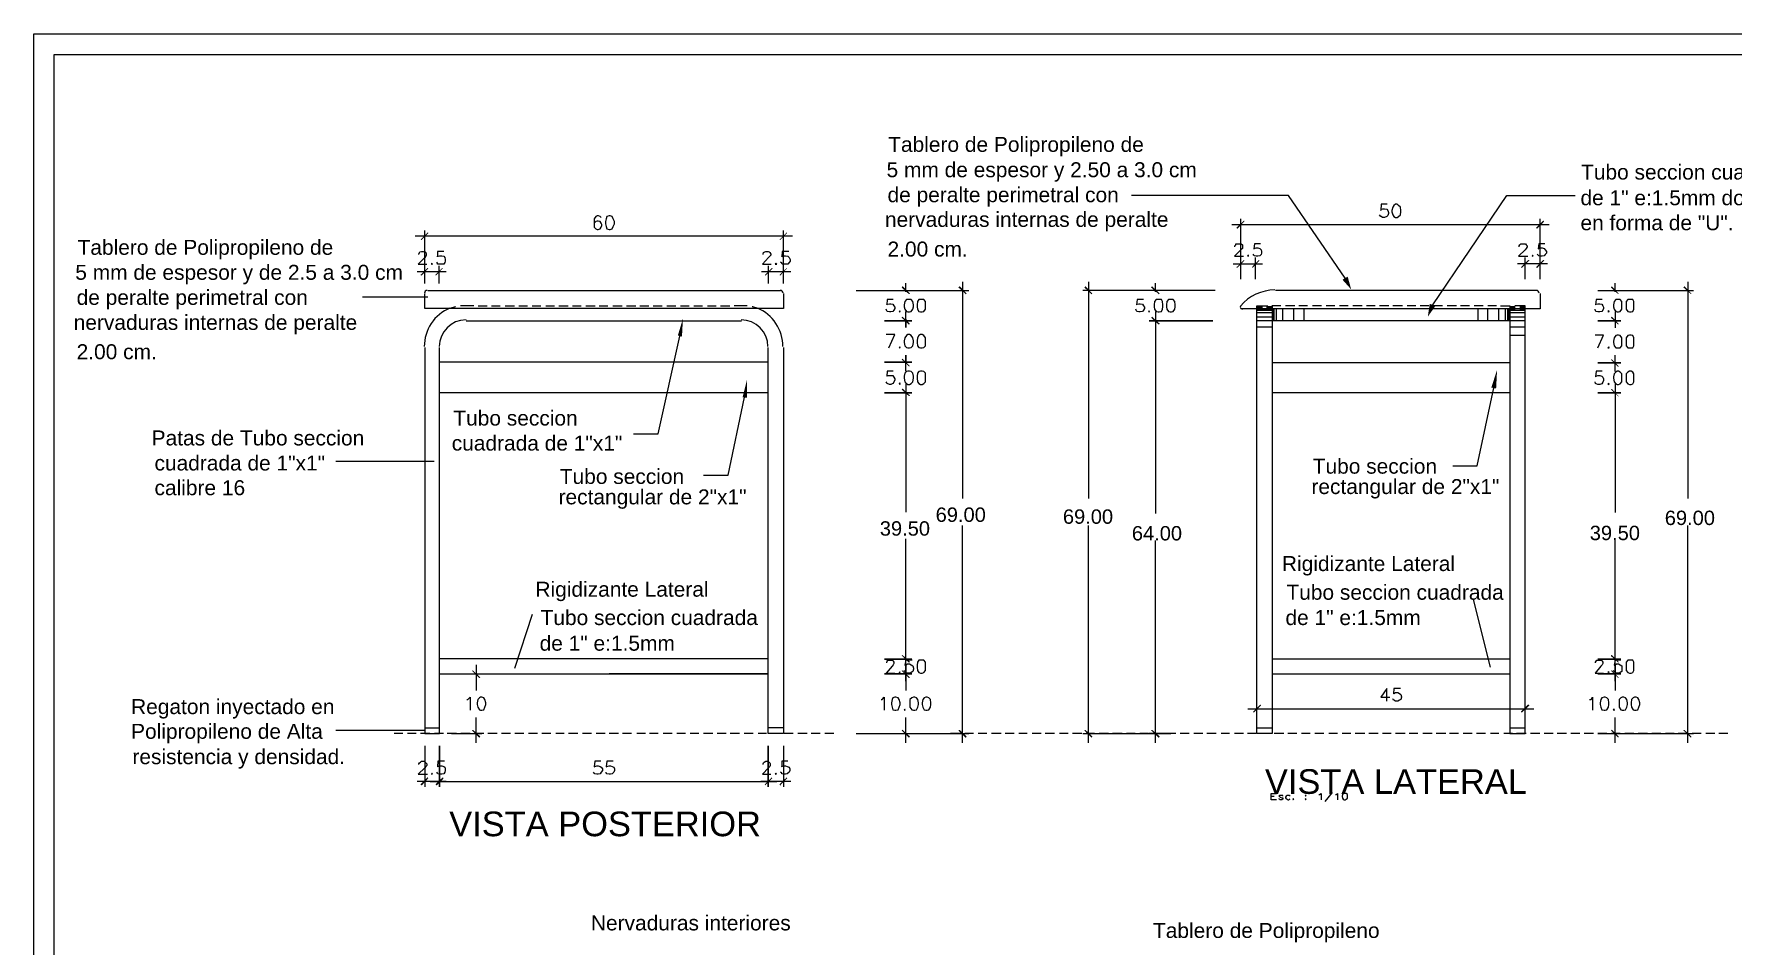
# Model space of a CAD drawing. Header units: inches. Extents: x -0.03 to 5.28, y 0.2 to 3.61.
# Drawn here: x -0.034 to 2.801, y 2.095 to 3.615 of the extents above; entities that cross this region are included whole.
import ezdxf

# ---------------------------------------------------------------- set-up
doc = ezdxf.new("R2010")
doc.units = ezdxf.units.IN
doc.header["$MEASUREMENT"] = 0
for name, color, linetype in [('PDF_PDF2_PDF4_PDF10_0', 7, 'Continuous'), ('PDF_PDF2_PDF4_PDF10_COTAS', 7, 'Continuous'), ('PDF_PDF2_PDF4_PDF10_COTAS-01', 7, 'Continuous'), ('PDF_PDF2_PDF4_PDF10_TEXTO', 7, 'Continuous'), ('PDF_Texto', 7, 'Continuous')]:
    doc.layers.add(name, color=color, linetype=linetype)
doc.styles.add('PDF Arial', font='arial.ttf')

msp = doc.modelspace()

# ---------------------------------------------------------------- linework, layer by layer
msp.add_lwpolyline([(5.281, 0.2), (-0.0337, 0.2), (-0.0337, 3.6149), (5.281, 3.6149)], close=True)
at = {"layer": 'PDF_PDF2_PDF4_PDF10_0', "lineweight": 13}
for points in [[(2.1547, 3.2075), (2.0605, 3.3455), (1.7983, 3.3455)], [(2.3014, 3.163), (2.4245, 3.3455), (2.5385, 3.3455)], [(1.9679, 3.2315), (1.9808, 3.2315), (2.0049, 3.2315), (2.0166, 3.2315)], [(1.9808, 3.2058), (1.9808, 3.2417)], [(2.0049, 3.2058), (2.0049, 3.2417)], [(2.4924, 3.2315), (2.4801, 3.2315), (2.4555, 3.2315), (2.4427, 3.2315)], [(2.4555, 3.2058), (2.4555, 3.2417)], [(2.4801, 3.2058), (2.4801, 3.2417)], [(0.6058, 3.2187), (0.6187, 3.2187), (0.6428, 3.2187), (0.6545, 3.2187)], [(0.6187, 3.1984), (0.6187, 3.2283)], [(0.6428, 3.1984), (0.6428, 3.2283)], [(1.1807, 3.2187), (1.1924, 3.2187), (1.2176, 3.2187), (1.2294, 3.2187)], [(1.1924, 3.1984), (1.1924, 3.2283)], [(1.2176, 3.1984), (1.2176, 3.2283)], [(0.6235, 3.1759), (0.5288, 3.1759), (0.5149, 3.1759)], [(1.3385, 3.1871), (1.5269, 3.1871)], [(1.3862, 3.1871), (1.4317, 3.1871)], [(1.4215, 3.1844), (1.4215, 3.1871), (1.4215, 3.1989)], [(1.5162, 3.2016), (1.5162, 2.8398)], [(1.8636, 3.1871), (1.7169, 3.1871)], [(1.7266, 3.2016), (1.7266, 2.8398)], [(1.938, 3.1871), (1.8277, 3.1871)], [(1.8384, 3.1844), (1.8384, 3.1871), (1.8384, 3.1989)], [(2.5765, 3.1871), (2.615, 3.1871)], [(2.5834, 3.1871), (2.7365, 3.1871)], [(2.6054, 3.1844), (2.6054, 3.1871), (2.6054, 3.1989)], [(2.7268, 3.2016), (2.7268, 2.8398)], [(1.4215, 3.1389), (1.4215, 3.1363), (1.4215, 3.125), (1.4215, 3.1518)], [(1.8384, 3.1518), (1.8384, 2.8146)], [(2.6054, 3.1518), (2.6054, 3.1245)], [(1.4317, 3.1363), (1.3862, 3.1363), (1.4317, 3.1363)], [(1.8277, 3.1363), (1.9337, 3.1363), (1.8277, 3.1363)], [(1.8384, 3.1389), (1.8384, 3.1363), (1.8384, 3.125)], [(2.615, 3.1363), (2.5765, 3.1363), (2.615, 3.1363)], [(2.6054, 3.1389), (2.6054, 3.1363), (2.6054, 3.125)], [(0.9671, 2.9479), (1.0083, 2.9479), (1.0442, 3.1106)], [(1.4317, 3.0672), (1.3862, 3.0672), (1.4317, 3.0672)], [(1.4215, 3.0522), (1.4215, 3.079), (1.4215, 3.0672), (1.4215, 3.0646)], [(2.615, 3.0662), (2.5765, 3.0662), (2.615, 3.0662)], [(2.6054, 3.0517), (2.6054, 3.079)], [(2.6054, 3.0646), (2.6054, 3.0662), (2.6054, 3.0785)], [(1.0838, 2.8788), (1.125, 2.8788), (1.1523, 3.0089)], [(1.4317, 3.0164), (1.3862, 3.0164), (1.4317, 3.0164)], [(1.4215, 3.0319), (1.4215, 2.8168)], [(1.4215, 3.0185), (1.4215, 3.0164), (1.4215, 3.0051)], [(2.3345, 2.8944), (2.3752, 2.8944), (2.403, 3.0244)], [(2.615, 3.0164), (2.5765, 3.0164), (2.615, 3.0164)], [(2.6054, 3.0314), (2.6054, 2.8162)], [(2.6054, 3.0185), (2.6054, 3.0164), (2.6054, 3.0046)], [(0.6342, 2.9013), (0.5416, 2.9013), (0.4699, 2.9013)], [(1.5162, 2.4319), (1.5162, 2.7948)], [(1.7266, 2.4319), (1.7266, 2.7948)], [(2.7268, 2.4319), (2.7268, 2.7948)], [(1.4215, 2.5567), (1.4215, 2.7723)], [(1.8384, 2.4319), (1.8384, 2.7697)], [(2.6054, 2.5567), (2.6054, 2.7713)], [(2.3972, 2.5583), (2.3688, 2.6712)], [(0.7691, 2.5567), (0.7985, 2.6466)], [(1.4215, 2.5352), (1.4215, 2.547), (1.4215, 2.5716), (1.4215, 2.5839)], [(2.6054, 2.5352), (2.6054, 2.547), (2.6054, 2.5716), (2.6054, 2.5839)], [(0.7043, 2.5625), (0.7043, 2.5197)], [(1.4317, 2.5716), (1.3862, 2.5716), (1.4317, 2.5716)], [(1.4215, 2.5625), (1.4215, 2.5197)], [(2.615, 2.5716), (2.5765, 2.5716), (2.615, 2.5716)], [(2.6054, 2.5625), (2.6054, 2.5197)], [(0.6631, 2.547), (0.714, 2.547)], [(1.4317, 2.547), (1.3862, 2.547), (1.4317, 2.547)], [(2.615, 2.547), (2.5765, 2.547), (2.615, 2.547)], [(2.0075, 2.4673), (2.0075, 2.4999)], [(2.4555, 2.4887), (2.4555, 2.4999)], [(0.7043, 2.4319), (0.7043, 2.4742)], [(1.4215, 2.4319), (1.4215, 2.4742)], [(1.9925, 2.4887), (2.4699, 2.4887)], [(2.6054, 2.4319), (2.6054, 2.4742)], [(0.6187, 2.4528), (0.5218, 2.4528), (0.4704, 2.4528)], [(0.6631, 2.4475), (0.714, 2.4475)], [(1.3385, 2.4475), (1.5269, 2.4475)], [(1.3862, 2.4475), (1.4317, 2.4475)], [(1.7169, 2.4475), (1.8636, 2.4475), (1.8277, 2.4475)], [(2.5765, 2.4475), (2.615, 2.4475)], [(2.5834, 2.4475), (2.7365, 2.4475)]]:
    msp.add_lwpolyline(points, dxfattribs=at)
at = {"layer": 'PDF_PDF2_PDF4_PDF10_0', "lineweight": 18}
for points in [[(1.9706, 3.2599), (1.9706, 3.2615), (1.9722, 3.2631), (1.9722, 3.2647), (1.9754, 3.2647), (1.9797, 3.2647), (1.9813, 3.2647), (1.9835, 3.2631), (1.9835, 3.2615), (1.9835, 3.2599), (1.9835, 3.2572), (1.9808, 3.2546), (1.9701, 3.2444), (1.9851, 3.2444)], [(2.0134, 3.2647), (2.0033, 3.2647), (2.0022, 3.2562), (2.0033, 3.2572), (2.0065, 3.2583), (2.0091, 3.2583), (2.0124, 3.2572), (2.0145, 3.2546), (2.015, 3.2519), (2.015, 3.2492), (2.0145, 3.2471), (2.0124, 3.2449), (2.0091, 3.2444), (2.0065, 3.2444), (2.0033, 3.2449), (2.0022, 3.246), (2.0011, 3.2476)], [(2.4453, 3.2599), (2.4453, 3.2615), (2.4464, 3.2631), (2.448, 3.2647), (2.4496, 3.2647), (2.4544, 3.2647), (2.456, 3.2647), (2.4571, 3.2631), (2.4587, 3.2615), (2.4587, 3.2599), (2.4571, 3.2572), (2.4555, 3.2546), (2.4443, 3.2444), (2.4598, 3.2444)], [(2.4881, 3.2647), (2.478, 3.2647), (2.4769, 3.2562), (2.478, 3.2572), (2.4801, 3.2583), (2.4839, 3.2583), (2.4871, 3.2572), (2.4887, 3.2546), (2.4908, 3.2519), (2.4908, 3.2492), (2.4887, 3.2471), (2.4871, 3.2449), (2.4839, 3.2444), (2.4801, 3.2444), (2.478, 3.2449), (2.4769, 3.246), (2.4753, 3.2476)], [(0.6085, 3.2471), (0.6085, 3.2476), (0.6096, 3.2503), (0.6101, 3.2513), (0.6133, 3.2519), (0.6166, 3.2519), (0.6192, 3.2513), (0.6203, 3.2503), (0.6208, 3.2476), (0.6208, 3.246), (0.6203, 3.2444), (0.6187, 3.2417), (0.6075, 3.231), (0.6219, 3.231)], [(0.6503, 3.2519), (0.6401, 3.2519), (0.6401, 3.2433), (0.6401, 3.2444), (0.6433, 3.2449), (0.6471, 3.2449), (0.6503, 3.2444), (0.6519, 3.2417), (0.6529, 3.2385), (0.6529, 3.2358), (0.6519, 3.2337), (0.6503, 3.231), (0.6471, 3.231), (0.6433, 3.231), (0.6401, 3.231), (0.6401, 3.2326), (0.6385, 3.2342)], [(1.1833, 3.2471), (1.1833, 3.2476), (1.1839, 3.2503), (1.186, 3.2513), (1.1876, 3.2519), (1.1919, 3.2519), (1.1935, 3.2513), (1.1946, 3.2503), (1.1962, 3.2476), (1.1962, 3.246), (1.1946, 3.2444), (1.1924, 3.2417), (1.1823, 3.231), (1.1967, 3.231)], [(1.2261, 3.2519), (1.2149, 3.2519), (1.2144, 3.2433), (1.2149, 3.2444), (1.2176, 3.2449), (1.2208, 3.2449), (1.2245, 3.2444), (1.2267, 3.2417), (1.2283, 3.2385), (1.2283, 3.2358), (1.2267, 3.2337), (1.2245, 3.231), (1.2208, 3.231), (1.2176, 3.231), (1.2149, 3.231), (1.2144, 3.2326), (1.2122, 3.2342)], [(1.4006, 3.1716), (1.3904, 3.1716), (1.3899, 3.163), (1.3904, 3.1641), (1.3942, 3.1646), (1.3963, 3.1646), (1.4001, 3.1641), (1.4017, 3.1614), (1.4033, 3.1588), (1.4033, 3.1571), (1.4017, 3.1539), (1.4001, 3.1518), (1.3963, 3.1513), (1.3942, 3.1513), (1.3904, 3.1518), (1.3899, 3.1529), (1.3888, 3.1555)], [(1.8181, 3.1716), (1.8079, 3.1716), (1.8063, 3.163), (1.8079, 3.1641), (1.8106, 3.1646), (1.8127, 3.1646), (1.8165, 3.1641), (1.8181, 3.1614), (1.8197, 3.1588), (1.8197, 3.1571), (1.8181, 3.1539), (1.8165, 3.1518), (1.8127, 3.1513), (1.8106, 3.1513), (1.8079, 3.1518), (1.8063, 3.1529), (1.8052, 3.1555)], [(2.5839, 3.1716), (2.5738, 3.1716), (2.5727, 3.163), (2.5738, 3.1641), (2.5765, 3.1646), (2.5797, 3.1646), (2.5834, 3.1641), (2.585, 3.1614), (2.5861, 3.1588), (2.5861, 3.1571), (2.585, 3.1539), (2.5834, 3.1518), (2.5797, 3.1513), (2.5765, 3.1513), (2.5738, 3.1518), (2.5727, 3.1529), (2.5722, 3.1555)], [(1.3931, 3.0913), (1.4033, 3.1133), (1.3888, 3.1133)], [(2.5765, 3.0913), (2.5861, 3.1122), (2.5722, 3.1122)], [(1.4006, 3.0522), (1.3904, 3.0522), (1.3899, 3.0437), (1.3904, 3.0448), (1.3942, 3.0453), (1.3963, 3.0453), (1.4001, 3.0448), (1.4017, 3.0421), (1.4033, 3.0394), (1.4033, 3.0378), (1.4017, 3.034), (1.4001, 3.0319), (1.3963, 3.0303), (1.3942, 3.0303), (1.3904, 3.0319), (1.3899, 3.033), (1.3888, 3.0346)], [(2.5839, 3.0522), (2.5738, 3.0522), (2.5727, 3.0431), (2.5738, 3.0437), (2.5765, 3.0448), (2.5797, 3.0448), (2.5834, 3.0437), (2.585, 3.0421), (2.5861, 3.0394), (2.5861, 3.0367), (2.585, 3.034), (2.5834, 3.0314), (2.5797, 3.0303), (2.5765, 3.0303), (2.5738, 3.0314), (2.5727, 3.0319), (2.5722, 3.0346)], [(1.3899, 2.5657), (1.3899, 2.5668), (1.3904, 2.5684), (1.3915, 2.57), (1.3942, 2.57), (1.3985, 2.57), (1.4001, 2.57), (1.4006, 2.5684), (1.4017, 2.5668), (1.4017, 2.5647), (1.4006, 2.5625), (1.399, 2.5599), (1.3888, 2.5486), (1.4033, 2.5486)], [(1.4322, 2.57), (1.4215, 2.57), (1.4199, 2.5615), (1.4215, 2.5625), (1.4242, 2.5641), (1.4274, 2.5641), (1.4306, 2.5625), (1.4333, 2.5604), (1.4343, 2.5567), (1.4343, 2.555), (1.4333, 2.5513), (1.4306, 2.5497), (1.4274, 2.5486), (1.4242, 2.5486), (1.4215, 2.5497), (1.4199, 2.5508), (1.4188, 2.5529)], [(2.5727, 2.5657), (2.5727, 2.5668), (2.5738, 2.5684), (2.5748, 2.57), (2.5765, 2.57), (2.5818, 2.57), (2.5834, 2.57), (2.5839, 2.5684), (2.585, 2.5668), (2.585, 2.5647), (2.5839, 2.5625), (2.5818, 2.5599), (2.5722, 2.5486), (2.5861, 2.5486)], [(2.615, 2.57), (2.6054, 2.57), (2.6037, 2.5615), (2.6054, 2.5625), (2.608, 2.5641), (2.6112, 2.5641), (2.6139, 2.5625), (2.6166, 2.5604), (2.6166, 2.5567), (2.6166, 2.555), (2.6166, 2.5513), (2.6139, 2.5497), (2.6112, 2.5486), (2.608, 2.5486), (2.6054, 2.5497), (2.6037, 2.5508), (2.6027, 2.5529)], [(2.2243, 2.5015), (2.2243, 2.5229), (2.2141, 2.5085), (2.2296, 2.5085)], [(2.2473, 2.5229), (2.2361, 2.5229), (2.2355, 2.5138), (2.2361, 2.5144), (2.2387, 2.516), (2.2425, 2.516), (2.2457, 2.5144), (2.2478, 2.5128), (2.2489, 2.509), (2.2489, 2.5085), (2.2478, 2.5047), (2.2457, 2.5031), (2.2425, 2.5015), (2.2387, 2.5015), (2.2361, 2.5031), (2.2355, 2.5031), (2.2345, 2.5058)], [(0.6888, 2.5042), (0.6904, 2.5047), (0.6942, 2.5085), (0.6942, 2.4865)], [(1.3803, 2.5042), (1.3819, 2.5047), (1.3851, 2.5085), (1.3851, 2.4865)], [(2.5625, 2.5042), (2.5652, 2.5047), (2.5679, 2.5085), (2.5679, 2.4865)]]:
    msp.add_lwpolyline(points, dxfattribs=at)
for points in [[(0.6299, 3.2326), (0.6299, 3.231), (0.6315, 3.231)], [(1.2047, 3.2326), (1.2037, 3.231), (1.2047, 3.231), (1.2063, 3.231)], [(1.9936, 3.246), (1.992, 3.2449), (1.9936, 3.2444), (1.9936, 3.2449)], [(2.4673, 3.246), (2.4667, 3.2449), (2.4673, 3.2444), (2.4689, 3.2449)], [(1.4113, 3.1529), (1.4103, 3.1518), (1.4113, 3.1513), (1.4119, 3.1518)], [(1.4247, 3.1716), (1.4226, 3.1716), (1.4199, 3.1684), (1.4188, 3.163), (1.4188, 3.1598), (1.4199, 3.1555), (1.4226, 3.1518), (1.4247, 3.1513), (1.4274, 3.1513), (1.4306, 3.1518), (1.4333, 3.1555), (1.4343, 3.1598), (1.4343, 3.163), (1.4333, 3.1684), (1.4306, 3.1716), (1.4274, 3.1716)], [(1.4461, 3.1716), (1.4434, 3.1716), (1.4408, 3.1684), (1.4402, 3.163), (1.4402, 3.1598), (1.4408, 3.1555), (1.4434, 3.1518), (1.4461, 3.1513), (1.4488, 3.1513), (1.4515, 3.1518), (1.4541, 3.1555), (1.4541, 3.1598), (1.4541, 3.163), (1.4541, 3.1684), (1.4515, 3.1716), (1.4488, 3.1716)], [(1.8277, 3.1529), (1.8266, 3.1518), (1.8277, 3.1513), (1.8282, 3.1518)], [(1.8427, 3.1716), (1.8395, 3.1716), (1.8368, 3.1684), (1.8363, 3.163), (1.8363, 3.1598), (1.8368, 3.1555), (1.8395, 3.1518), (1.8427, 3.1513), (1.8443, 3.1513), (1.848, 3.1518), (1.8497, 3.1555), (1.8507, 3.1598), (1.8507, 3.163), (1.8497, 3.1684), (1.848, 3.1716), (1.8443, 3.1716)], [(1.8625, 3.1716), (1.8598, 3.1716), (1.8571, 3.1684), (1.8566, 3.163), (1.8566, 3.1598), (1.8571, 3.1555), (1.8598, 3.1518), (1.8625, 3.1513), (1.8652, 3.1513), (1.8678, 3.1518), (1.8705, 3.1555), (1.8711, 3.1598), (1.8711, 3.163), (1.8705, 3.1684), (1.8678, 3.1716), (1.8652, 3.1716)], [(2.5952, 3.1529), (2.593, 3.1518), (2.5952, 3.1513), (2.5957, 3.1518)], [(2.6086, 3.1716), (2.6064, 3.1716), (2.6037, 3.1684), (2.6027, 3.163), (2.6027, 3.1598), (2.6037, 3.1555), (2.6064, 3.1518), (2.6086, 3.1513), (2.6112, 3.1513), (2.6139, 3.1518), (2.6166, 3.1555), (2.6166, 3.1598), (2.6166, 3.163), (2.6166, 3.1684), (2.6139, 3.1716), (2.6112, 3.1716)], [(2.6294, 3.1716), (2.6268, 3.1716), (2.6241, 3.1684), (2.6236, 3.163), (2.6236, 3.1598), (2.6241, 3.1555), (2.6268, 3.1518), (2.6294, 3.1513), (2.6321, 3.1513), (2.6348, 3.1518), (2.6369, 3.1555), (2.6369, 3.1598), (2.6369, 3.163), (2.6369, 3.1684), (2.6348, 3.1716), (2.6321, 3.1716)], [(1.4113, 3.0929), (1.4103, 3.0919), (1.4113, 3.0913), (1.4119, 3.0919)], [(1.4247, 3.1133), (1.4226, 3.1117), (1.4199, 3.1079), (1.4188, 3.1031), (1.4188, 3.0999), (1.4199, 3.0945), (1.4226, 3.0919), (1.4247, 3.0913), (1.4274, 3.0913), (1.4306, 3.0919), (1.4333, 3.0945), (1.4343, 3.0999), (1.4343, 3.1031), (1.4333, 3.1079), (1.4306, 3.1117), (1.4274, 3.1133)], [(1.4461, 3.1133), (1.4434, 3.1117), (1.4408, 3.1079), (1.4402, 3.1031), (1.4402, 3.0999), (1.4408, 3.0945), (1.4434, 3.0919), (1.4461, 3.0913), (1.4488, 3.0913), (1.4515, 3.0919), (1.4541, 3.0945), (1.4541, 3.0999), (1.4541, 3.1031), (1.4541, 3.1079), (1.4515, 3.1117), (1.4488, 3.1133)], [(2.5952, 3.0929), (2.593, 3.0913), (2.5952, 3.0913), (2.5957, 3.0913)], [(2.6086, 3.1122), (2.6064, 3.1117), (2.6037, 3.1079), (2.6027, 3.1026), (2.6027, 3.0999), (2.6037, 3.0945), (2.6064, 3.0913), (2.6086, 3.0913), (2.6112, 3.0913), (2.6139, 3.0913), (2.6166, 3.0945), (2.6166, 3.0999), (2.6166, 3.1026), (2.6166, 3.1079), (2.6139, 3.1117), (2.6112, 3.1122)], [(2.6294, 3.1122), (2.6268, 3.1117), (2.6241, 3.1079), (2.6236, 3.1026), (2.6236, 3.0999), (2.6241, 3.0945), (2.6268, 3.0913), (2.6294, 3.0913), (2.6321, 3.0913), (2.6348, 3.0913), (2.6369, 3.0945), (2.6369, 3.0999), (2.6369, 3.1026), (2.6369, 3.1079), (2.6348, 3.1117), (2.6321, 3.1122)], [(1.4113, 3.033), (1.4103, 3.0319), (1.4113, 3.0303), (1.4119, 3.0319)], [(1.4247, 3.0522), (1.4226, 3.0517), (1.4199, 3.049), (1.4188, 3.0437), (1.4188, 3.0405), (1.4199, 3.0346), (1.4226, 3.0319), (1.4247, 3.0303), (1.4274, 3.0303), (1.4306, 3.0319), (1.4333, 3.0346), (1.4343, 3.0405), (1.4343, 3.0437), (1.4333, 3.049), (1.4306, 3.0517), (1.4274, 3.0522)], [(1.4461, 3.0522), (1.4434, 3.0517), (1.4408, 3.049), (1.4402, 3.0437), (1.4402, 3.0405), (1.4408, 3.0346), (1.4434, 3.0319), (1.4461, 3.0303), (1.4488, 3.0303), (1.4515, 3.0319), (1.4541, 3.0346), (1.4541, 3.0405), (1.4541, 3.0437), (1.4541, 3.049), (1.4515, 3.0517), (1.4488, 3.0522)], [(2.6086, 3.0522), (2.6064, 3.0506), (2.6037, 3.048), (2.6027, 3.0431), (2.6027, 3.0405), (2.6037, 3.0346), (2.6064, 3.0314), (2.6086, 3.0303), (2.6112, 3.0303), (2.6139, 3.0314), (2.6166, 3.0346), (2.6166, 3.0405), (2.6166, 3.0431), (2.6166, 3.048), (2.6139, 3.0506), (2.6112, 3.0522)], [(2.6294, 3.0522), (2.6268, 3.0506), (2.6241, 3.048), (2.6236, 3.0431), (2.6236, 3.0405), (2.6241, 3.0346), (2.6268, 3.0314), (2.6294, 3.0303), (2.6321, 3.0303), (2.6348, 3.0314), (2.6369, 3.0346), (2.6369, 3.0405), (2.6369, 3.0431), (2.6369, 3.048), (2.6348, 3.0506), (2.6321, 3.0522)], [(2.5952, 3.0319), (2.593, 3.0314), (2.5952, 3.0303), (2.5957, 3.0314)], [(1.4461, 2.57), (1.4434, 2.57), (1.4408, 2.5668), (1.4402, 2.5615), (1.4402, 2.5583), (1.4408, 2.5529), (1.4434, 2.5497), (1.4461, 2.5486), (1.4488, 2.5486), (1.4515, 2.5497), (1.4541, 2.5529), (1.4541, 2.5583), (1.4541, 2.5615), (1.4541, 2.5668), (1.4515, 2.57), (1.4488, 2.57)], [(2.6294, 2.57), (2.6268, 2.57), (2.6241, 2.5668), (2.6236, 2.5615), (2.6236, 2.5583), (2.6241, 2.5529), (2.6268, 2.5497), (2.6294, 2.5486), (2.6321, 2.5486), (2.6348, 2.5497), (2.6369, 2.5529), (2.6369, 2.5583), (2.6369, 2.5615), (2.6369, 2.5668), (2.6348, 2.57), (2.6321, 2.57)], [(1.4113, 2.5508), (1.4103, 2.5497), (1.4113, 2.5486), (1.4119, 2.5497)], [(2.5952, 2.5508), (2.593, 2.5497), (2.5952, 2.5486), (2.5957, 2.5497)], [(0.7118, 2.5085), (0.7097, 2.5074), (0.707, 2.5042), (0.7059, 2.4988), (0.7059, 2.4962), (0.707, 2.4914), (0.7097, 2.4871), (0.7118, 2.4865), (0.714, 2.4865), (0.7172, 2.4871), (0.7188, 2.4914), (0.7204, 2.4962), (0.7204, 2.4988), (0.7188, 2.5042), (0.7172, 2.5074), (0.714, 2.5085)], [(1.4033, 2.5085), (1.4001, 2.5074), (1.3985, 2.5042), (1.3974, 2.4988), (1.3974, 2.4962), (1.3985, 2.4914), (1.4001, 2.4871), (1.4033, 2.4865), (1.4049, 2.4865), (1.4086, 2.4871), (1.4103, 2.4914), (1.4119, 2.4962), (1.4119, 2.4988), (1.4103, 2.5042), (1.4086, 2.5074), (1.4049, 2.5085)], [(1.4343, 2.5085), (1.4317, 2.5074), (1.4284, 2.5042), (1.4284, 2.4988), (1.4284, 2.4962), (1.4284, 2.4914), (1.4317, 2.4871), (1.4343, 2.4865), (1.4365, 2.4865), (1.4392, 2.4871), (1.4418, 2.4914), (1.4429, 2.4962), (1.4429, 2.4988), (1.4418, 2.5042), (1.4392, 2.5074), (1.4365, 2.5085)], [(1.4547, 2.5085), (1.452, 2.5074), (1.4499, 2.5042), (1.4488, 2.4988), (1.4488, 2.4962), (1.4499, 2.4914), (1.452, 2.4871), (1.4547, 2.4865), (1.4573, 2.4865), (1.46, 2.4871), (1.4627, 2.4914), (1.4632, 2.4962), (1.4632, 2.4988), (1.4627, 2.5042), (1.46, 2.5074), (1.4573, 2.5085)], [(2.5872, 2.5085), (2.5834, 2.5074), (2.5818, 2.5042), (2.5807, 2.4988), (2.5807, 2.4962), (2.5818, 2.4914), (2.5834, 2.4871), (2.5872, 2.4865), (2.5888, 2.4865), (2.5914, 2.4871), (2.5941, 2.4914), (2.5952, 2.4962), (2.5952, 2.4988), (2.5941, 2.5042), (2.5914, 2.5074), (2.5888, 2.5085)], [(2.6171, 2.5085), (2.615, 2.5074), (2.6123, 2.5042), (2.6123, 2.4988), (2.6123, 2.4962), (2.6123, 2.4914), (2.615, 2.4871), (2.6171, 2.4865), (2.6198, 2.4865), (2.6225, 2.4871), (2.6252, 2.4914), (2.6262, 2.4962), (2.6262, 2.4988), (2.6252, 2.5042), (2.6225, 2.5074), (2.6198, 2.5085)], [(2.638, 2.5085), (2.6353, 2.5074), (2.6326, 2.5042), (2.6321, 2.4988), (2.6321, 2.4962), (2.6326, 2.4914), (2.6353, 2.4871), (2.638, 2.4865), (2.6407, 2.4865), (2.6434, 2.4871), (2.645, 2.4914), (2.6466, 2.4962), (2.6466, 2.4988), (2.645, 2.5042), (2.6434, 2.5074), (2.6407, 2.5085)], [(1.4199, 2.4881), (1.4188, 2.4871), (1.4199, 2.4865), (1.4204, 2.4871)], [(2.6037, 2.4881), (2.6021, 2.4871), (2.6037, 2.4865), (2.6043, 2.4871)]]:
    msp.add_lwpolyline(points, close=True, dxfattribs=at)
at = {"layer": 'PDF_PDF2_PDF4_PDF10_0', "lineweight": 5}
for points in [[(1.2176, 3.1818), (1.2176, 3.1571), (0.6187, 3.1571), (0.6187, 3.1818)], [(0.6235, 3.1871), (1.2122, 3.1871)], [(2.4801, 3.1818), (2.4801, 3.1561), (1.9824, 3.1561), (1.984, 3.1561)], [(2.4753, 3.1871), (2.0386, 3.1871)], [(0.6701, 3.1598), (0.6695, 3.1598), (0.6604, 3.1571)], [(0.7006, 3.1614), (0.6877, 3.1614), (0.6786, 3.1614), (0.6781, 3.1614)], [(0.7075, 3.1614), (0.7225, 3.1614)], [(0.73, 3.1614), (0.7445, 3.1614)], [(0.753, 3.1614), (0.7685, 3.1614)], [(0.7755, 3.1614), (0.79, 3.1614)], [(0.798, 3.1614), (0.8124, 3.1614)], [(0.8205, 3.1614), (0.8354, 3.1614)], [(0.8424, 3.1614), (0.8579, 3.1614)], [(0.8654, 3.1614), (0.8799, 3.1614)], [(0.8874, 3.1614), (0.9029, 3.1614)], [(0.9098, 3.1614), (0.9243, 3.1614)], [(0.9323, 3.1614), (0.9478, 3.1614)], [(0.9553, 3.1614), (0.9709, 3.1614)], [(0.9778, 3.1614), (0.9923, 3.1614)], [(0.9998, 3.1614), (1.0147, 3.1614)], [(1.0228, 3.1614), (1.0378, 3.1614)], [(1.0452, 3.1614), (1.0597, 3.1614)], [(1.0677, 3.1614), (1.0822, 3.1614)], [(1.0907, 3.1614), (1.1052, 3.1614)], [(1.1121, 3.1614), (1.1277, 3.1614)], [(1.1566, 3.1614), (1.156, 3.1614), (1.1475, 3.1614), (1.1352, 3.1614)], [(1.1748, 3.1571), (1.1662, 3.1598), (1.1651, 3.1598)], [(2.0332, 3.1614), (2.0332, 3.1561), (2.0332, 2.4475), (2.0075, 2.4475), (2.0075, 3.1561), (2.0075, 3.1614), (2.0257, 3.1614)], [(2.0075, 3.1604), (2.0166, 3.1604)], [(2.0075, 3.1588), (2.0166, 3.1588)], [(2.0075, 3.1582), (2.0166, 3.1582)], [(2.0075, 3.1561), (2.0332, 3.1561)], [(2.0075, 3.1539), (2.0332, 3.1539)], [(2.0075, 3.1502), (2.0332, 3.1502)], [(2.0236, 3.1604), (2.0332, 3.1604)], [(2.0236, 3.1588), (2.0332, 3.1588)], [(2.0236, 3.1582), (2.0332, 3.1582)], [(2.0477, 3.1614), (2.0322, 3.1614)], [(2.0343, 3.1363), (2.0343, 3.1561)], [(2.0364, 3.1363), (2.0364, 3.1561)], [(2.0402, 3.1363), (2.0402, 3.1561)], [(2.0509, 3.1363), (2.0509, 3.1561)], [(2.0707, 3.1614), (2.0552, 3.1614)], [(2.0691, 3.1363), (2.0691, 3.1561)], [(2.0921, 3.1614), (2.0776, 3.1614)], [(2.0862, 3.1363), (2.0862, 3.1561)], [(2.1151, 3.1614), (2.1001, 3.1614)], [(2.1376, 3.1614), (2.1231, 3.1614)], [(2.1601, 3.1614), (2.1451, 3.1614)], [(2.1831, 3.1614), (2.1676, 3.1614)], [(2.205, 3.1614), (2.1906, 3.1614)], [(2.2275, 3.1614), (2.212, 3.1614)], [(2.2505, 3.1614), (2.2345, 3.1614)], [(2.273, 3.1614), (2.2585, 3.1614)], [(2.2944, 3.1614), (2.28, 3.1614)], [(2.3174, 3.1614), (2.3024, 3.1614)], [(2.3404, 3.1614), (2.3249, 3.1614)], [(2.3624, 3.1614), (2.3474, 3.1614)], [(2.3849, 3.1614), (2.3699, 3.1614)], [(2.3768, 3.1363), (2.3768, 3.1561)], [(2.4073, 3.1614), (2.3929, 3.1614)], [(2.3929, 3.1363), (2.3929, 3.1561)], [(2.4116, 3.1363), (2.4116, 3.1561)], [(2.4143, 3.1614), (2.4298, 3.1614), (2.4298, 3.1561), (2.4298, 2.4475), (2.4555, 2.4475), (2.4555, 3.1561), (2.4555, 3.1614), (2.4378, 3.1614)], [(2.4223, 3.1363), (2.4223, 3.1561)], [(2.4266, 3.1363), (2.4266, 3.1561)], [(2.4282, 3.1363), (2.4282, 3.1561)], [(2.4298, 3.1604), (2.4384, 3.1604)], [(2.4298, 3.1588), (2.4384, 3.1588)], [(2.4298, 3.1582), (2.4384, 3.1582)], [(2.4298, 3.1561), (2.4384, 3.1561)], [(2.4298, 3.1539), (2.4555, 3.1539)], [(2.4298, 3.1502), (2.4555, 3.1502)], [(2.4464, 3.1604), (2.4555, 3.1604)], [(2.4464, 3.1588), (2.4555, 3.1588)], [(2.4464, 3.1582), (2.4555, 3.1582)], [(2.4464, 3.1561), (2.4555, 3.1561)], [(0.6877, 3.1363), (1.1475, 3.1363)], [(2.0075, 3.1432), (2.0332, 3.1432)], [(2.4555, 3.1363), (2.4298, 3.1363), (2.0332, 3.1363), (2.0075, 3.1363)], [(2.0075, 3.1261), (2.0332, 3.1261)], [(2.4298, 3.1432), (2.4555, 3.1432)], [(2.4298, 3.1261), (2.4555, 3.1261)], [(0.6187, 3.0919), (0.6187, 2.4475), (0.6433, 2.4475), (0.6433, 3.0919)], [(1.2176, 3.0919), (1.2176, 2.4475), (1.1919, 2.4475), (1.1919, 3.0919)], [(2.4298, 3.1122), (2.4555, 3.1122)], [(1.1919, 3.0672), (0.6433, 3.0672)], [(2.4298, 3.0662), (2.0332, 3.0662)], [(1.1919, 3.0164), (0.6433, 3.0164)], [(2.4298, 3.0164), (2.0332, 3.0164)], [(0.6433, 2.5727), (1.1919, 2.5727)], [(2.4298, 2.5716), (2.0332, 2.5716)], [(0.6433, 2.547), (1.1919, 2.547), (0.9264, 2.547)], [(2.4298, 2.5465), (2.0332, 2.5465)], [(0.5818, 2.4475), (0.5673, 2.4475)], [(0.6042, 2.4475), (0.5898, 2.4475)], [(0.6273, 2.4475), (0.6117, 2.4475)], [(0.6187, 2.4571), (0.6433, 2.4571)], [(0.6497, 2.4475), (0.6347, 2.4475)], [(0.6717, 2.4475), (0.6562, 2.4475)], [(0.6942, 2.4475), (0.6786, 2.4475)], [(0.7172, 2.4475), (0.7027, 2.4475)], [(0.7396, 2.4475), (0.7241, 2.4475)], [(0.7616, 2.4475), (0.7466, 2.4475)], [(0.7841, 2.4475), (0.7691, 2.4475)], [(0.8065, 2.4475), (0.7916, 2.4475)], [(0.829, 2.4475), (0.814, 2.4475)], [(0.8515, 2.4475), (0.8371, 2.4475)], [(0.874, 2.4475), (0.8585, 2.4475)], [(0.897, 2.4475), (0.882, 2.4475)], [(0.9195, 2.4475), (0.9045, 2.4475)], [(0.942, 2.4475), (0.9264, 2.4475)], [(0.9639, 2.4475), (0.9484, 2.4475)], [(0.9869, 2.4475), (0.9725, 2.4475)], [(1.0083, 2.4475), (0.9939, 2.4475)], [(1.0313, 2.4475), (1.0163, 2.4475)], [(1.0538, 2.4475), (1.0394, 2.4475)], [(1.0763, 2.4475), (1.0618, 2.4475)], [(1.0993, 2.4475), (1.0838, 2.4475)], [(1.1218, 2.4475), (1.1068, 2.4475)], [(1.1437, 2.4475), (1.1282, 2.4475)], [(1.1667, 2.4475), (1.1518, 2.4475)], [(1.1892, 2.4475), (1.1748, 2.4475)], [(1.2176, 2.4571), (1.1919, 2.4571)], [(1.2106, 2.4475), (1.1962, 2.4475)], [(1.2336, 2.4475), (1.2187, 2.4475)], [(1.2566, 2.4475), (1.2411, 2.4475)], [(1.2786, 2.4475), (1.2636, 2.4475)], [(1.3011, 2.4475), (1.2861, 2.4475)], [(1.513, 2.4475), (1.4959, 2.4475)], [(1.5344, 2.4475), (1.52, 2.4475)], [(1.5569, 2.4475), (1.5424, 2.4475)], [(1.5804, 2.4475), (1.5644, 2.4475)], [(1.6024, 2.4475), (1.5874, 2.4475)], [(1.6243, 2.4475), (1.6099, 2.4475)], [(1.6473, 2.4475), (1.6324, 2.4475)], [(1.6698, 2.4475), (1.6543, 2.4475)], [(1.6923, 2.4475), (1.6779, 2.4475)], [(1.7153, 2.4475), (1.6998, 2.4475)], [(1.7367, 2.4475), (1.7223, 2.4475)], [(1.7597, 2.4475), (1.7442, 2.4475)], [(1.7828, 2.4475), (1.7667, 2.4475)], [(1.8042, 2.4475), (1.7897, 2.4475)], [(1.8266, 2.4475), (1.8122, 2.4475)], [(1.8507, 2.4475), (1.8347, 2.4475)], [(1.8721, 2.4475), (1.8571, 2.4475)], [(1.8946, 2.4475), (1.8796, 2.4475)], [(1.9171, 2.4475), (1.9021, 2.4475)], [(1.9396, 2.4475), (1.924, 2.4475)], [(1.962, 2.4475), (1.9476, 2.4475)], [(1.9851, 2.4475), (1.9701, 2.4475)], [(2.0065, 2.4475), (1.992, 2.4475)], [(2.0075, 2.4571), (2.0332, 2.4571)], [(2.03, 2.4475), (2.0145, 2.4475)], [(2.0525, 2.4475), (2.0364, 2.4475)], [(2.0744, 2.4475), (2.0594, 2.4475)], [(2.0964, 2.4475), (2.0819, 2.4475)], [(2.1194, 2.4475), (2.1044, 2.4475)], [(2.1419, 2.4475), (2.1274, 2.4475)], [(2.1643, 2.4475), (2.1499, 2.4475)], [(2.1874, 2.4475), (2.1718, 2.4475)], [(2.2098, 2.4475), (2.1943, 2.4475)], [(2.2318, 2.4475), (2.2173, 2.4475)], [(2.2548, 2.4475), (2.2387, 2.4475)], [(2.2762, 2.4475), (2.2618, 2.4475)], [(2.2998, 2.4475), (2.2842, 2.4475)], [(2.3228, 2.4475), (2.3067, 2.4475)], [(2.3442, 2.4475), (2.3292, 2.4475)], [(2.3667, 2.4475), (2.3517, 2.4475)], [(2.3891, 2.4475), (2.3741, 2.4475)], [(2.4116, 2.4475), (2.3972, 2.4475)], [(2.4341, 2.4475), (2.4196, 2.4475)], [(2.4298, 2.4571), (2.4555, 2.4571)], [(2.4571, 2.4475), (2.441, 2.4475)], [(2.4796, 2.4475), (2.4641, 2.4475)], [(2.5021, 2.4475), (2.4871, 2.4475)], [(2.5245, 2.4475), (2.5085, 2.4475)], [(2.5465, 2.4475), (2.5315, 2.4475)], [(2.5695, 2.4475), (2.554, 2.4475)], [(2.5914, 2.4475), (2.5765, 2.4475)], [(2.6139, 2.4475), (2.5995, 2.4475)], [(2.6364, 2.4475), (2.6219, 2.4475)], [(2.6594, 2.4475), (2.6439, 2.4475)], [(2.6819, 2.4475), (2.6669, 2.4475)], [(2.7038, 2.4475), (2.6894, 2.4475)], [(2.7268, 2.4475), (2.7108, 2.4475)], [(2.7493, 2.4475), (2.7338, 2.4475)], [(2.7718, 2.4475), (2.7568, 2.4475)], [(2.7937, 2.4475), (2.7788, 2.4475)]]:
    msp.add_lwpolyline(points, dxfattribs=at)
for centre, radius, start, end in [((0.6227, 3.1826), 0.00455, 90.0049, 179.9942), ((1.212, 3.1826), 0.00455, 0.006, 89.9957), ((2.0394, 3.1098), 0.0784, 91.4608, 139.3012), ((2.474, 3.1826), 0.00455, 0.0046, 89.9954), ((0.6875, 3.0932), 0.0698, 112.6537, 180.0001), ((1.1467, 3.0932), 0.0698, 359.9999, 67.3464), ((1.9821, 3.159), 0.00241, 141.9405, 269.9875), ((0.6875, 3.0932), 0.0447, 90, 180), ((1.1467, 3.0932), 0.0447, 0, 90)]:
    msp.add_arc(centre, radius, start, end, dxfattribs=at)
at = {"layer": 'PDF_PDF2_PDF4_PDF10_0', "transparency": 33554559}
for points in [[(1.9861, 3.3038), (1.9749, 3.2899), (1.9733, 3.2915)], [(1.9867, 3.3022), (1.9861, 3.3038), (1.9749, 3.2899)], [(2.4732, 3.2915), (2.4753, 3.2899), (2.4855, 3.3038)], [(2.4753, 3.2899), (2.4855, 3.3038), (2.4871, 3.3022)], [(0.6235, 3.284), (0.6133, 3.2711), (0.6112, 3.2717)], [(0.6246, 3.2829), (0.6235, 3.284), (0.6133, 3.2711)], [(1.2106, 3.2717), (1.2117, 3.2711), (1.2229, 3.284)], [(1.2117, 3.2711), (1.2229, 3.284), (1.2235, 3.2829)], [(1.9733, 3.2257), (1.9749, 3.2246), (1.9861, 3.238)], [(1.9749, 3.2246), (1.9861, 3.238), (1.9867, 3.2369)], [(2.0107, 3.238), (2.0006, 3.2246), (1.999, 3.2257)], [(2.0118, 3.2369), (2.0107, 3.238), (2.0006, 3.2246)], [(2.448, 3.2257), (2.4496, 3.2246), (2.4603, 3.238)], [(2.4496, 3.2246), (2.4603, 3.238), (2.4625, 3.2369)], [(2.4855, 3.238), (2.4753, 3.2246), (2.4732, 3.2257)], [(2.4871, 3.2369), (2.4855, 3.238), (2.4753, 3.2246)], [(0.6112, 3.2128), (0.6133, 3.2117), (0.6235, 3.2246)], [(0.6133, 3.2117), (0.6235, 3.2246), (0.6246, 3.224)], [(0.6476, 3.2246), (0.6374, 3.2117), (0.6358, 3.2128)], [(0.6487, 3.224), (0.6476, 3.2246), (0.6374, 3.2117)], [(1.186, 3.2128), (1.1876, 3.2117), (1.1978, 3.2246)], [(1.1876, 3.2117), (1.1978, 3.2246), (1.1994, 3.224)], [(1.2229, 3.2246), (1.2117, 3.2117), (1.2106, 3.2128)], [(1.2235, 3.224), (1.2229, 3.2246), (1.2117, 3.2117)], [(2.1504, 3.2048), (2.1649, 3.1887), (2.159, 3.2101)], [(1.4161, 3.1941), (1.4145, 3.1919), (1.4284, 3.1818)], [(1.4145, 3.1919), (1.4284, 3.1818), (1.4268, 3.1807)], [(1.5232, 3.1818), (1.5093, 3.1919), (1.5114, 3.1941)], [(1.5216, 3.1807), (1.5232, 3.1818), (1.5093, 3.1919)], [(1.733, 3.1818), (1.7196, 3.1919), (1.7212, 3.1941)], [(1.7314, 3.1807), (1.733, 3.1818), (1.7196, 3.1919)], [(1.8325, 3.1941), (1.8309, 3.1919), (1.8454, 3.1818)], [(1.8309, 3.1919), (1.8454, 3.1818), (1.8438, 3.1807)], [(2.6, 3.1941), (2.5984, 3.1919), (2.6112, 3.1818)], [(2.5984, 3.1919), (2.6112, 3.1818), (2.6107, 3.1807)], [(2.7327, 3.1818), (2.7194, 3.1919), (2.721, 3.1941)], [(2.7322, 3.1807), (2.7327, 3.1818), (2.7194, 3.1919)], [(2.3056, 3.1614), (2.2928, 3.1432), (2.296, 3.1646)], [(1.041, 3.1117), (1.0495, 3.14), (1.0479, 3.11)], [(1.4284, 3.1315), (1.4145, 3.1416), (1.4161, 3.1432)], [(1.4284, 3.1315), (1.4145, 3.1416), (1.4161, 3.1432)], [(1.4268, 3.1298), (1.4284, 3.1315), (1.4145, 3.1416)], [(1.4268, 3.1298), (1.4284, 3.1315), (1.4145, 3.1416)], [(1.8454, 3.1315), (1.8309, 3.1416), (1.8325, 3.1432)], [(1.8454, 3.1315), (1.8309, 3.1416), (1.8325, 3.1432)], [(1.8438, 3.1298), (1.8454, 3.1315), (1.8309, 3.1416)], [(1.8438, 3.1298), (1.8454, 3.1315), (1.8309, 3.1416)], [(2.6112, 3.1315), (2.5984, 3.1416), (2.6, 3.1432)], [(2.6112, 3.1315), (2.5984, 3.1416), (2.6, 3.1432)], [(2.6107, 3.1298), (2.6112, 3.1315), (2.5984, 3.1416)], [(2.6107, 3.1298), (2.6112, 3.1315), (2.5984, 3.1416)], [(1.4161, 3.0731), (1.4145, 3.072), (1.4284, 3.0608)], [(1.4161, 3.0731), (1.4145, 3.072), (1.4284, 3.0608)], [(1.4145, 3.072), (1.4284, 3.0608), (1.4268, 3.0603)], [(1.4145, 3.072), (1.4284, 3.0608), (1.4268, 3.0603)], [(2.6, 3.072), (2.5984, 3.0715), (2.6112, 3.0608)], [(2.6, 3.072), (2.5984, 3.0715), (2.6112, 3.0608)], [(2.5984, 3.0715), (2.6112, 3.0608), (2.6107, 3.0592)], [(2.5984, 3.0715), (2.6112, 3.0608), (2.6107, 3.0592)], [(1.1491, 3.0089), (1.1566, 3.0389), (1.1566, 3.0078)], [(2.3988, 3.025), (2.4084, 3.0544), (2.4068, 3.0233)], [(1.4284, 3.0116), (1.4145, 3.0217), (1.4161, 3.0233)], [(1.4284, 3.0116), (1.4145, 3.0217), (1.4161, 3.0233)], [(1.4268, 3.0105), (1.4284, 3.0116), (1.4145, 3.0217)], [(1.4268, 3.0105), (1.4284, 3.0116), (1.4145, 3.0217)], [(2.6112, 3.0105), (2.5984, 3.0217), (2.6, 3.0228)], [(2.6112, 3.0105), (2.5984, 3.0217), (2.6, 3.0228)], [(2.6107, 3.01), (2.6112, 3.0105), (2.5984, 3.0217)], [(2.6107, 3.01), (2.6112, 3.0105), (2.5984, 3.0217)], [(0.7113, 2.5411), (0.6974, 2.5524), (0.699, 2.5529)], [(0.7097, 2.5401), (0.7113, 2.5411), (0.6974, 2.5524)], [(1.4161, 2.5786), (1.4145, 2.5781), (1.4284, 2.5674)], [(1.4161, 2.5786), (1.4145, 2.5781), (1.4284, 2.5674)], [(1.4145, 2.5781), (1.4284, 2.5674), (1.4268, 2.5657)], [(1.4145, 2.5781), (1.4284, 2.5674), (1.4268, 2.5657)], [(1.4284, 2.5411), (1.4145, 2.5524), (1.4161, 2.5529)], [(1.4284, 2.5411), (1.4145, 2.5524), (1.4161, 2.5529)], [(1.4268, 2.5401), (1.4284, 2.5411), (1.4145, 2.5524)], [(1.4268, 2.5401), (1.4284, 2.5411), (1.4145, 2.5524)], [(2.6, 2.5786), (2.5984, 2.577), (2.6112, 2.5668)], [(2.6, 2.5786), (2.5984, 2.5781), (2.6112, 2.5674)], [(2.5984, 2.5781), (2.6112, 2.5674), (2.6107, 2.5657)], [(2.5984, 2.577), (2.6112, 2.5668), (2.6107, 2.5657)], [(2.6112, 2.5411), (2.5984, 2.5524), (2.6, 2.5529)], [(2.6112, 2.5411), (2.5984, 2.5524), (2.6, 2.5529)], [(2.6107, 2.5401), (2.6112, 2.5411), (2.5984, 2.5524)], [(2.6107, 2.5401), (2.6112, 2.5411), (2.5984, 2.5524)], [(2.0134, 2.4962), (2.0022, 2.4823), (2.0011, 2.4839)], [(2.0145, 2.4946), (2.0134, 2.4962), (2.0022, 2.4823)], [(2.448, 2.4839), (2.4496, 2.4823), (2.4603, 2.4962)], [(2.4496, 2.4823), (2.4603, 2.4962), (2.4625, 2.4946)], [(0.699, 2.4539), (0.6974, 2.4528), (0.7113, 2.4427)], [(0.6974, 2.4528), (0.7113, 2.4427), (0.7097, 2.4405)], [(1.4161, 2.4539), (1.4145, 2.4528), (1.4284, 2.4427)], [(1.4145, 2.4528), (1.4284, 2.4427), (1.4268, 2.4405)], [(1.5114, 2.4539), (1.5093, 2.4528), (1.5232, 2.4427)], [(1.5093, 2.4528), (1.5232, 2.4427), (1.5216, 2.4405)], [(1.7212, 2.4539), (1.7196, 2.4528), (1.733, 2.4427)], [(1.7196, 2.4528), (1.733, 2.4427), (1.7314, 2.4405)], [(1.8325, 2.4539), (1.8309, 2.4528), (1.8454, 2.4427)], [(1.8309, 2.4528), (1.8454, 2.4427), (1.8438, 2.4405)], [(2.6, 2.4539), (2.5984, 2.4528), (2.6112, 2.4427)], [(2.5984, 2.4528), (2.6112, 2.4427), (2.6107, 2.4405)], [(2.721, 2.4539), (2.7194, 2.4528), (2.7327, 2.4427)], [(2.7194, 2.4528), (2.7327, 2.4427), (2.7322, 2.4405)], [(0.6112, 2.3629), (0.6133, 2.3608), (0.6235, 2.3747)], [(0.6133, 2.3608), (0.6235, 2.3747), (0.6246, 2.3731)], [(0.6487, 2.3747), (0.6385, 2.3608), (0.6364, 2.3629)], [(0.6487, 2.3747), (0.6385, 2.3608), (0.6364, 2.3629)], [(0.6503, 2.3731), (0.6487, 2.3747), (0.6385, 2.3608)], [(0.6503, 2.3731), (0.6487, 2.3747), (0.6385, 2.3608)], [(1.186, 2.3629), (1.1865, 2.3608), (1.1978, 2.3747)], [(1.186, 2.3629), (1.1865, 2.3608), (1.1978, 2.3747)], [(1.1865, 2.3608), (1.1978, 2.3747), (1.1988, 2.3731)], [(1.1865, 2.3608), (1.1978, 2.3747), (1.1988, 2.3731)], [(1.2229, 2.3747), (1.2117, 2.3608), (1.2106, 2.3629)], [(1.2235, 2.3731), (1.2229, 2.3747), (1.2117, 2.3608)]]:
    msp.add_solid(points, dxfattribs=at)
at = {"layer": 'PDF_PDF2_PDF4_PDF10_COTAS', "lineweight": 5}
msp.add_lwpolyline([(0, 3.5805), (5.2305, 3.5805), (5.2305, 0.2526), (0, 0.2526)], close=True, dxfattribs=at)
at = {"layer": 'PDF_PDF2_PDF4_PDF10_COTAS-01', "lineweight": 18}
for points in [[(2.2248, 3.3311), (2.2147, 3.3311), (2.2141, 3.3204), (2.2147, 3.3225), (2.2173, 3.3231), (2.2205, 3.3231), (2.2243, 3.3225), (2.2259, 3.3204), (2.227, 3.3172), (2.227, 3.3156), (2.2259, 3.3118), (2.2243, 3.3102), (2.2205, 3.3086), (2.2173, 3.3086), (2.2147, 3.3102), (2.2141, 3.3102), (2.212, 3.3129)], [(0.9131, 3.3086), (0.9114, 3.3102), (0.9088, 3.3113), (0.9066, 3.3113), (0.904, 3.3102), (0.9013, 3.3065), (0.9013, 3.3022), (0.9013, 3.2968), (0.9013, 3.2926), (0.904, 3.2899), (0.9066, 3.2888), (0.9082, 3.2888), (0.9114, 3.2899), (0.9131, 3.2926), (0.9141, 3.2952), (0.9141, 3.2968), (0.9131, 3.2995), (0.9114, 3.3022), (0.9082, 3.3027), (0.9066, 3.3027), (0.904, 3.3022), (0.9013, 3.2995), (0.9013, 3.2968)], [(0.6085, 2.3961), (0.6085, 2.3972), (0.6096, 2.3988), (0.6112, 2.3998), (0.6133, 2.4014), (0.6176, 2.4014), (0.6192, 2.3998), (0.6203, 2.3988), (0.6219, 2.3972), (0.6219, 2.3945), (0.6203, 2.3929), (0.6187, 2.3902), (0.6075, 2.38), (0.623, 2.38)], [(0.6513, 2.4014), (0.6406, 2.4014), (0.6401, 2.3918), (0.6406, 2.3929), (0.6433, 2.3939), (0.6471, 2.3939), (0.6503, 2.3929), (0.6519, 2.3913), (0.6529, 2.3886), (0.6529, 2.3859), (0.6519, 2.3832), (0.6503, 2.3806), (0.6471, 2.38), (0.6433, 2.38), (0.6406, 2.3806), (0.6401, 2.3816), (0.6385, 2.3832)], [(0.9125, 2.4014), (0.9023, 2.4014), (0.9013, 2.3918), (0.9023, 2.3929), (0.9056, 2.3939), (0.9082, 2.3939), (0.9114, 2.3929), (0.9131, 2.3913), (0.9152, 2.3886), (0.9152, 2.3859), (0.9131, 2.3832), (0.9114, 2.3806), (0.9082, 2.38), (0.9056, 2.38), (0.9023, 2.3806), (0.9013, 2.3816), (0.9002, 2.3832)], [(0.9329, 2.4014), (0.9227, 2.4014), (0.9211, 2.3918), (0.9227, 2.3929), (0.9264, 2.3939), (0.9286, 2.3939), (0.9312, 2.3929), (0.9339, 2.3913), (0.935, 2.3886), (0.935, 2.3859), (0.9339, 2.3832), (0.9312, 2.3806), (0.9286, 2.38), (0.9264, 2.38), (0.9227, 2.3806), (0.9211, 2.3816), (0.9211, 2.3832)], [(1.1833, 2.3961), (1.1833, 2.3972), (1.1839, 2.3988), (1.1849, 2.3998), (1.1876, 2.4014), (1.1908, 2.4014), (1.1935, 2.3998), (1.1946, 2.3988), (1.1951, 2.3972), (1.1951, 2.3945), (1.1946, 2.3929), (1.1924, 2.3902), (1.1823, 2.38), (1.1962, 2.38)], [(1.2245, 2.4014), (1.2144, 2.4014), (1.2144, 2.3918), (1.2144, 2.3929), (1.2176, 2.3939), (1.2208, 2.3939), (1.2235, 2.3929), (1.2267, 2.3913), (1.2277, 2.3886), (1.2277, 2.3859), (1.2267, 2.3832), (1.2235, 2.3806), (1.2208, 2.38), (1.2176, 2.38), (1.2144, 2.3806), (1.2144, 2.3816), (1.2122, 2.3832)]]:
    msp.add_lwpolyline(points, dxfattribs=at)
for points in [[(2.2387, 3.3311), (2.2361, 3.3289), (2.2345, 3.3257), (2.2329, 3.3204), (2.2329, 3.3182), (2.2345, 3.3129), (2.2361, 3.3102), (2.2387, 3.3086), (2.2414, 3.3086), (2.2441, 3.3102), (2.2473, 3.3129), (2.2478, 3.3182), (2.2478, 3.3204), (2.2473, 3.3257), (2.2441, 3.3289), (2.2414, 3.3311)], [(0.9264, 3.3113), (0.9227, 3.3102), (0.9211, 3.3065), (0.92, 3.3022), (0.92, 3.2984), (0.9211, 3.2936), (0.9227, 3.2899), (0.9264, 3.2888), (0.928, 3.2888), (0.9312, 3.2899), (0.9329, 3.2936), (0.935, 3.2984), (0.935, 3.3022), (0.9329, 3.3065), (0.9312, 3.3102), (0.928, 3.3113)], [(0.6305, 2.3816), (0.6299, 2.3806), (0.6305, 2.38), (0.6315, 2.3806)], [(1.2047, 2.3816), (1.2037, 2.3806), (1.2047, 2.38), (1.2058, 2.3806)]]:
    msp.add_lwpolyline(points, close=True, dxfattribs=at)
at = {"layer": 'PDF_PDF2_PDF4_PDF10_COTAS-01', "lineweight": 13}
for points in [[(1.9658, 3.2968), (2.4951, 3.2968)], [(1.9808, 3.2058), (1.9808, 3.3065)], [(2.4801, 3.2058), (2.4801, 3.3065)], [(0.6026, 3.2781), (1.2326, 3.2781)], [(0.6187, 3.2224), (0.6187, 3.2872)], [(1.2176, 3.1984), (1.2176, 3.2872)], [(0.6187, 2.4271), (0.6187, 2.3586)], [(0.6433, 2.3586), (0.6433, 2.4271), (0.6433, 2.3586)], [(1.1919, 2.3586), (1.1919, 2.4271), (1.1919, 2.3586)], [(1.2176, 2.4271), (1.2176, 2.3586)], [(0.6545, 2.3677), (0.6433, 2.3677), (0.6187, 2.3677), (0.6058, 2.3677)], [(0.6278, 2.3677), (1.2063, 2.3677)], [(1.2294, 2.3677), (1.2176, 2.3677), (1.1919, 2.3677), (1.1796, 2.3677)]]:
    msp.add_lwpolyline(points, dxfattribs=at)
at = {"layer": 'PDF_PDF2_PDF4_PDF10_TEXTO', "lineweight": 18}
for points in [[(2.0402, 2.3372), (2.0316, 2.3372), (2.0316, 2.3474), (2.0402, 2.3474)], [(2.0316, 2.3431), (2.0364, 2.3431)], [(2.0509, 2.3431), (2.0509, 2.3442), (2.0493, 2.3442), (2.0466, 2.3442), (2.045, 2.3442), (2.0439, 2.3431), (2.045, 2.3426), (2.0461, 2.3415), (2.0493, 2.3404), (2.0509, 2.3404), (2.0509, 2.3399), (2.0509, 2.3388), (2.0509, 2.3383), (2.0493, 2.3372), (2.0466, 2.3372), (2.045, 2.3383), (2.0439, 2.3388)], [(2.0632, 2.3431), (2.0621, 2.3442), (2.0605, 2.3442), (2.0589, 2.3442), (2.0578, 2.3442), (2.0562, 2.3431), (2.0552, 2.3415), (2.0552, 2.3404), (2.0562, 2.3388), (2.0578, 2.3383), (2.0589, 2.3372), (2.0605, 2.3372), (2.0621, 2.3383), (2.0632, 2.3388)], [(2.1108, 2.3458), (2.1119, 2.3458), (2.1146, 2.3474), (2.1146, 2.3372)], [(2.1333, 2.3495), (2.121, 2.3345)], [(2.1387, 2.3458), (2.1403, 2.3458), (2.1419, 2.3474), (2.1419, 2.3372)]]:
    msp.add_lwpolyline(points, dxfattribs=at)
for points in [[(2.068, 2.3388), (2.0675, 2.3383), (2.068, 2.3372), (2.0691, 2.3383)], [(2.0889, 2.3442), (2.0878, 2.3442), (2.0889, 2.3431), (2.09, 2.3442)], [(2.0889, 2.3388), (2.0878, 2.3383), (2.0889, 2.3372), (2.09, 2.3383)], [(2.1531, 2.3474), (2.1515, 2.3474), (2.1504, 2.3458), (2.1499, 2.3431), (2.1499, 2.3426), (2.1504, 2.3399), (2.1515, 2.3383), (2.1531, 2.3372), (2.1547, 2.3372), (2.1563, 2.3383), (2.1585, 2.3399), (2.159, 2.3426), (2.159, 2.3431), (2.1585, 2.3458), (2.1563, 2.3474), (2.1547, 2.3474)]]:
    msp.add_lwpolyline(points, close=True, dxfattribs=at)

# ---------------------------------------------------------------- texts
at = {"layer": 'PDF_Texto', "attachment_point": 7, "style": 'PDF Arial'}
for s, insert, char_height in [('Tablero de Polipropileno de', (1.3921, 3.4107), 0.024977), ('5 mm de espesor y 2.50 a 3.0 cm', (1.3894, 3.3684), 0.024977), ('Tubo seccion cuadrada', (2.5486, 3.3717), 0.024977), ('de peralte perimetral con', (1.391, 3.3267), 0.024977), ('de 1" e:1.5mm doblado', (2.5476, 3.3288), 0.024977), ('nervaduras internas de peralte', (1.3867, 3.2855), 0.024977), ('en forma de "U".', (2.5476, 3.2871), 0.024977), ('Tablero de Polipropileno de', (0.0391, 3.2389), 0.024977), ('2.00 cm.', (1.391, 3.2432), 0.02498), ('5 mm de espesor y de 2.5 a 3.0 cm', (0.0353, 3.1972), 0.024977), ('de peralte perimetral con', (0.0375, 3.1554), 0.024977), ('nervaduras internas de peralte', (0.0326, 3.1137), 0.024977), ('2.00 cm.', (0.0375, 3.0719), 0.02498), ('Tubo seccion', (0.6663, 2.9612), 0.024977), ('Patas de Tubo seccion', (0.1627, 2.928), 0.024977), ('cuadrada de 1"x1"', (0.6636, 2.9194), 0.024977), ('cuadrada de 1"x1"', (0.1675, 2.8862), 0.024977), ('Tubo seccion', (2.1007, 2.8809), 0.024977), ('calibre 16', (0.1675, 2.845), 0.02498), ('Tubo seccion', (0.844, 2.8638), 0.024977), ('rectangular de 2"x1"', (2.0985, 2.8397), 0.024977), ('rectangular de 2"x1"', (0.8419, 2.8225), 0.024977), ('69.00', (1.4713, 2.8005), 0.02397), ('69.00', (1.6837, 2.7973), 0.02397), ('69.00', (2.6883, 2.7952), 0.02397), ('39.50', (1.3781, 2.7775), 0.02397), ('64.00', (1.7988, 2.7695), 0.02397), ('39.50', (2.5631, 2.77), 0.02397), ('Rigidizante Lateral', (2.0493, 2.7112), 0.024977), ('Rigidizante Lateral', (0.8033, 2.6684), 0.024977), ('Tubo seccion cuadrada', (2.0568, 2.6705), 0.024977), ('Tubo seccion cuadrada', (0.8119, 2.6283), 0.024977), ('de 1" e:1.5mm', (2.0552, 2.6283), 0.024977), ('de 1" e:1.5mm', (0.8103, 2.5855), 0.024977), ('Regaton inyectado en', (0.1284, 2.4725), 0.024977), ('Polipropileno de Alta', (0.1284, 2.4313), 0.024977), ('resistencia y densidad.', (0.1306, 2.389), 0.024977), ('VISTA LATERAL', (2.0209, 2.3464), 0.041123), ('VISTA POSTERIOR', (0.6594, 2.2757), 0.041123), ('Nervaduras interiores', (0.8959, 2.1188), 0.024977), ('Tablero de Polipropileno', (1.8341, 2.099), 0.024977)]:
    msp.add_mtext(s, dxfattribs=dict(at, insert=insert, char_height=char_height))

doc.saveas('drawing.dxf')
